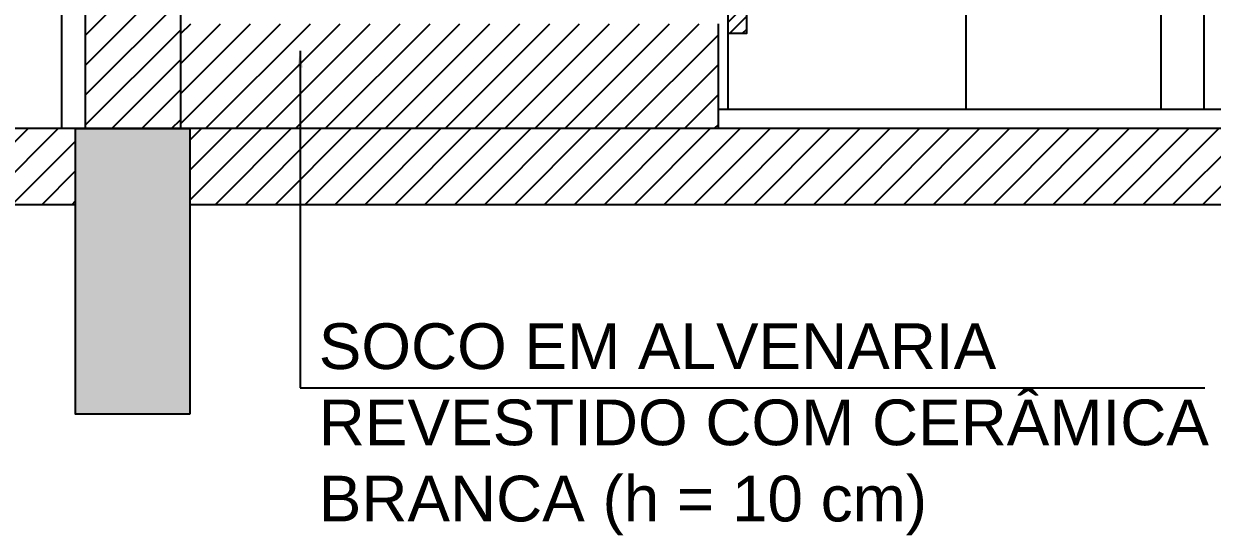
# Model space of a CAD drawing. Extents: x -36 to 357, y 137 to 237.
# Drawn here: x 4.265 to 5.513, y 170.336 to 170.873 of the extents above; entities that cross this region are included whole.
import ezdxf

# ---------------------------------------------------------------- set-up
doc = ezdxf.new("R2010")
doc.units = 0
doc.header["$LTSCALE"] = 0.01
doc.layers.get('0').update_dxf_attribs({"linetype": 'CONTINUOUS'})
for name, color, linetype in [('01', 1, 'CONTINUOUS'), ('252', 252, 'CONTINUOUS'), ('A-AREAS', 2, 'CONTINUOUS'), ('A-PISOS-IDEN', 9, 'CONTINUOUS'), ('AR-CORTE', 1, 'CONTINUOUS'), ('ARQ-ALV-CORTE', 3, 'CONTINUOUS'), ('ARQ-HTC', 9, 'CONTINUOUS'), ('ARQ-SMB-1_025', 1, 'CONTINUOUS'), ('ARQ-TXT-1_025', 2, 'CONTINUOUS'), ('ARQ_CORTE1', 3, 'CONTINUOUS')]:
    doc.layers.add(name, color=color, linetype=linetype)
doc.styles.add('ESC-50-A20', font='arial.ttf', dxfattribs={"height": 0.1})
doc.styles.add('FNDE Texto Cota 0025', font='verdana.ttf', dxfattribs={"height": 0.04})
doc.dimstyles.new('FNDE 1-0025', dxfattribs={"dimscale": 5, "dimtxt": 0.04, "dimasz": 0.0035, "dimexe": 0.15, "dimexo": 0.15, "dimgap": 0.0025, "dimtad": 1, "dimzin": 1, "dimdsep": 46, "dimtxsty": 'FNDE Texto Cota 0025', "dimblk": 'tic', "dimcen": 0.015, "dimdle": 0.15, "dimse1": 1, "dimse2": 1, "dimclrd": 251, "dimclre": 251, "dimclrt": 256, "dimaunit": 1, "dimadec": 3, "dimazin": 0, "dimtfac": 1, "dimtix": 1, "dimtmove": 2, "dimatfit": 3, "dimfxl": 0.15, "dimtvp": 1, "dimtolj": 1, "dimtzin": 0, "dimarcsym": 0})
pattern_1 = [(45, (52.660096, 7.064933), (-0.0157154482, 0.0157154482), [])]

# ---------------------------------------------------------------- blocks, each defined once
blk = doc.blocks.new('tic')
at = {"color": 251}
for p, q in [((0, -1), (0, 1)), ((-1, 0), (1, 0))]:
    blk.add_line(p, q, dxfattribs=at)
blk.add_line((-0.6, -0.6), (0.6, 0.6))

msp = doc.modelspace()

# ---------------------------------------------------------------- hatches: boundary and pattern name
at = {"layer": '01'}
h = msp.add_hatch(dxfattribs=at)
h.set_pattern_fill('ANSI31', color=253, scale=0.007)
h.set_pattern_definition(pattern_1)
h.paths.add_polyline_path([(9.0292, 173.2834), (8.9292, 173.2834), (8.9292, 171.6838), (8.9342, 171.6838), (8.9342, 171.6638), (8.9292, 170.7634), (9.0292, 170.7634)])
h.paths.add_polyline_path([(4.3292, 172.9934), (4.4292, 172.9934), (4.4292, 173.2834), (4.3292, 173.2834)])
h.paths.add_polyline_path([(4.4292, 171.7534), (4.3292, 171.7534), (4.3292, 170.7634), (4.4292, 170.7634), (4.4292, 171.6638), (4.4242, 171.6638), (4.4242, 171.6838)])
h = msp.add_hatch(dxfattribs=at)
h.set_pattern_fill('ANSI31', color=251, scale=0.003)
h.set_pattern_definition([(45, (28.334795, -4.711773), (-0.0067351921, 0.0067351921), [])])
h.paths.add_polyline_path([(5.0242, 171.6338), (5.0042, 171.6338), (5.0042, 170.8634), (5.0242, 170.8634)])
h = msp.add_hatch(dxfattribs=at)
h.set_pattern_fill('ANSI31', color=253, scale=0.007)
h.set_pattern_definition([(45, (-18.013485, -0.093355), (-0.0157154482, 0.0157154482), [])])
h.paths.add_polyline_path([(4.3192, 170.7634), (4.1377, 170.7634), (4.1377, 170.7418), (4.1653, 170.7009), (4.1378, 170.7009), (4.1378, 170.6834), (4.3192, 170.6834)])
h = msp.add_hatch(dxfattribs=at)
h.set_pattern_fill('ANSI31', color=253, scale=0.007)
h.set_pattern_definition(pattern_1)
h.paths.add_polyline_path([(8.9192, 170.7634), (4.4392, 170.7634), (4.4392, 170.6834), (8.9192, 170.6834)])
at = {"layer": 'A-PISOS-IDEN'}
h = msp.add_hatch(dxfattribs=at)
h.set_pattern_fill('ANSI31', color=1, scale=0.007)
h.set_pattern_definition([(45, (-11.44669, -0.093355), (-0.0157154482, 0.0157154482), [])])
h.paths.add_polyline_path([(4.4297, 170.8734), (4.9947, 170.8734), (4.9947, 170.7634), (4.4297, 170.7634)])
at = {"layer": 'ARQ-HTC'}
h = msp.add_hatch(dxfattribs=at)
h.set_pattern_fill('AR-CONC', color=251, scale=0.001)
h.set_pattern_definition([(50, (-18.01349, -0.09336), (0.18218467, -0.01593909), [0.01905, -0.20955]), (355, (-18.01349, -0.09336), (-0.03524342, 0.19105685), [0.01524, -0.16764058]), (100.45144, (-17.9983, -0.09468), (0.14694125, 0.17511775), [0.01619, -0.17809024]), (46.1842, (-18.01349, -0.04256), (0.27107904, -0.04204233), [0.028575, -0.314325]), (96.63556, (-17.9909, -0.04606), (0.23740413, 0.24742612), [0.02428502, -0.2671356]), (351.18415, (-18.01349, -0.04256), (0.23740413, 0.24742612), [0.02285997, -0.25145973]), (21, (-17.98809, -0.05526), (0.15161439, -0.1022652), [0.01905, -0.20955]), (326, (-17.98809, -0.05526), (0.06180203, 0.18418797), [0.01524, -0.16764]), (71.45144, (-17.97545, -0.06378), (0.21341642, 0.08192277), [0.01619, -0.17808994]), (37.5, (-18.013485, -0.093355), (0.003088603, 0.08455504), [0, -0.165608, 0, -0.17018, 0, -0.168275]), (7.5, (-18.013485, -0.093355), (0.066819663, 0.100180575), [0, -0.097028, 0, -0.161798, 0, -0.064135]), (327.5, (-18.07013, -0.093355), (0.135590595, -0.005728744), [0, -0.0635, 0, -0.19812, 0, -0.26289]), (317.5, (-18.09553, -0.09336), (0.14812918, 0.02542649), [0, -0.08255, 0, -0.131572, 0, -0.18669])])
h.paths.add_polyline_path([(9.0392, 170.7634), (8.9192, 170.7634), (8.9192, 170.4634), (9.0392, 170.4634)])
h.paths.add_polyline_path([(4.4392, 170.4634), (4.4392, 170.7634), (4.3192, 170.7634), (4.3192, 170.4634)])

# ---------------------------------------------------------------- linework, layer by layer
at = {"layer": '01', "color": 1}
for p, q in [((5.4593, 172.9484), (5.4593, 170.7834)), ((5.5042, 172.9034), (5.5042, 170.7834))]:
    msp.add_line(p, q, dxfattribs=at)
at = {"layer": '01'}
msp.add_line((4.3042, 171.8634), (4.3042, 170.7634), dxfattribs=at)
at = {"layer": '252', "color": 252}
msp.add_line((5.2542, 173.5584), (5.2542, 170.7834), dxfattribs=at)
at = {"layer": 'A-AREAS'}
msp.add_lwpolyline([(5.0042, 170.8634), (5.0242, 170.8634), (5.0242, 171.6338), (5.0042, 171.6338)], close=True, dxfattribs=at)
at = {"layer": 'A-PISOS-IDEN', "color": 1}
for p, q in [((5.0042, 170.8634), (5.0042, 170.7834)), ((8.5637, 170.7834), (4.9942, 170.7834))]:
    msp.add_line(p, q, dxfattribs=at)
at = {"layer": 'AR-CORTE', "color": 2}
msp.add_line((5.0042, 170.8834), (5.0042, 170.7834), dxfattribs=at)
at = {"layer": 'ARQ-ALV-CORTE'}
for p, q in [((4.4292, 171.8834), (4.4292, 170.7634)), ((4.3292, 171.8634), (4.3292, 170.7634)), ((9.2498, 170.7634), (4.1377, 170.7634, -2)), ((4.3192, 170.6834, -1.9048), (4.1377, 170.6834, -2)), ((8.9192, 170.6834, -0.1735), (4.4392, 170.6834, -1.8418))]:
    msp.add_line(p, q, dxfattribs=at)
msp.add_lwpolyline([(4.4392, 170.4634), (4.3192, 170.4634), (4.3192, 170.7634), (4.4392, 170.7634)], close=True, dxfattribs=at)
at = {"layer": 'ARQ_CORTE1'}
msp.add_line((4.9942, 170.8734), (4.9942, 170.7634), dxfattribs=at)

# ---------------------------------------------------------------- texts
at = {"layer": 'ARQ-TXT-1_025', "insert": (4.5746, 170.5589), "char_height": 0.048, "width": 0.935241, "attachment_point": 1, "style": 'ESC-50-A20'}
msp.add_mtext('SOCO EM ALVENARIA \\PREVESTIDO COM CERÂMICA \\PBRANCA (h = 10 cm)', dxfattribs=at)

# ---------------------------------------------------------------- leaders
at = {"layer": 'ARQ-SMB-1_025', "ltscale": 10}
msp.add_leader([(4.5549, 170.8449), (4.5549, 170.4911), (5.5053, 170.4911)], dimstyle='FNDE 1-0025', override={"dimlfac": 100, "dimclrd": 252, "dimclre": 252}, dxfattribs=at)

doc.saveas('drawing.dxf')
